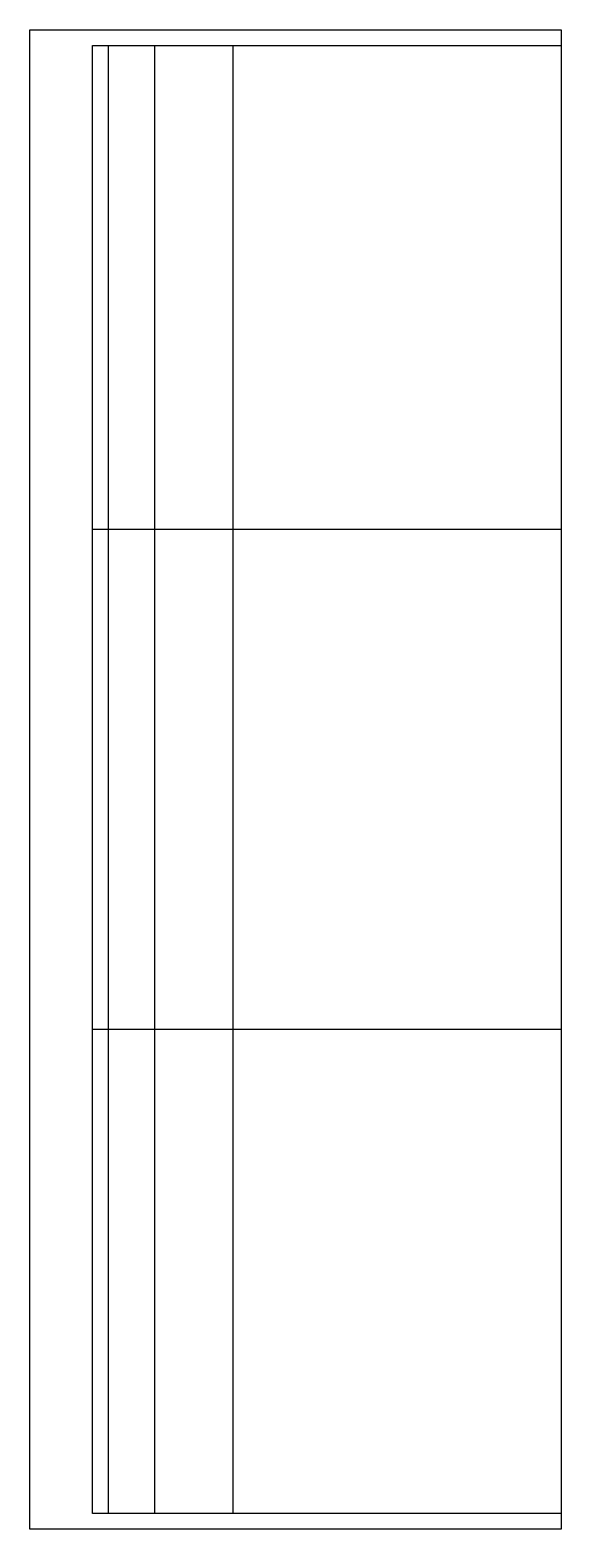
# Model space of a CAD drawing. Extents: x 0 to 0.86, y -1.22 to 1.22.
import ezdxf

# ---------------------------------------------------------------- set-up
doc = ezdxf.new("R2010")
doc.units = 0
doc.header["$LTSCALE"] = 2
doc.layers.get('0').update_dxf_attribs({"linetype": 'CONTINUOUS'})

msp = doc.modelspace()

# ---------------------------------------------------------------- linework, layer by layer
at = {"color": 0, "linetype": 'BYBLOCK'}
for p, q in [((0.1016, -1.1938), (0.1016, 1.1938)), ((0.1016, 1.1938), (0.8636, 1.1938)), ((0.127, 1.1938), (0.127, -1.1938)), ((0.2032, -1.1938), (0.2032, 1.1938)), ((0.3302, -1.1938), (0.3302, 1.1938)), ((0.8636, 0.4064), (0.1016, 0.4064)), ((0.8636, -0.4064), (0.1016, -0.4064)), ((0.8636, -1.1938), (0.1016, -1.1938))]:
    msp.add_line(p, q, dxfattribs=at)
msp.add_lwpolyline([(0.8636, -1.2192), (0, -1.2192), (0, 1.2192), (0.8636, 1.2192)], close=True, dxfattribs=at)

doc.saveas('drawing.dxf')
